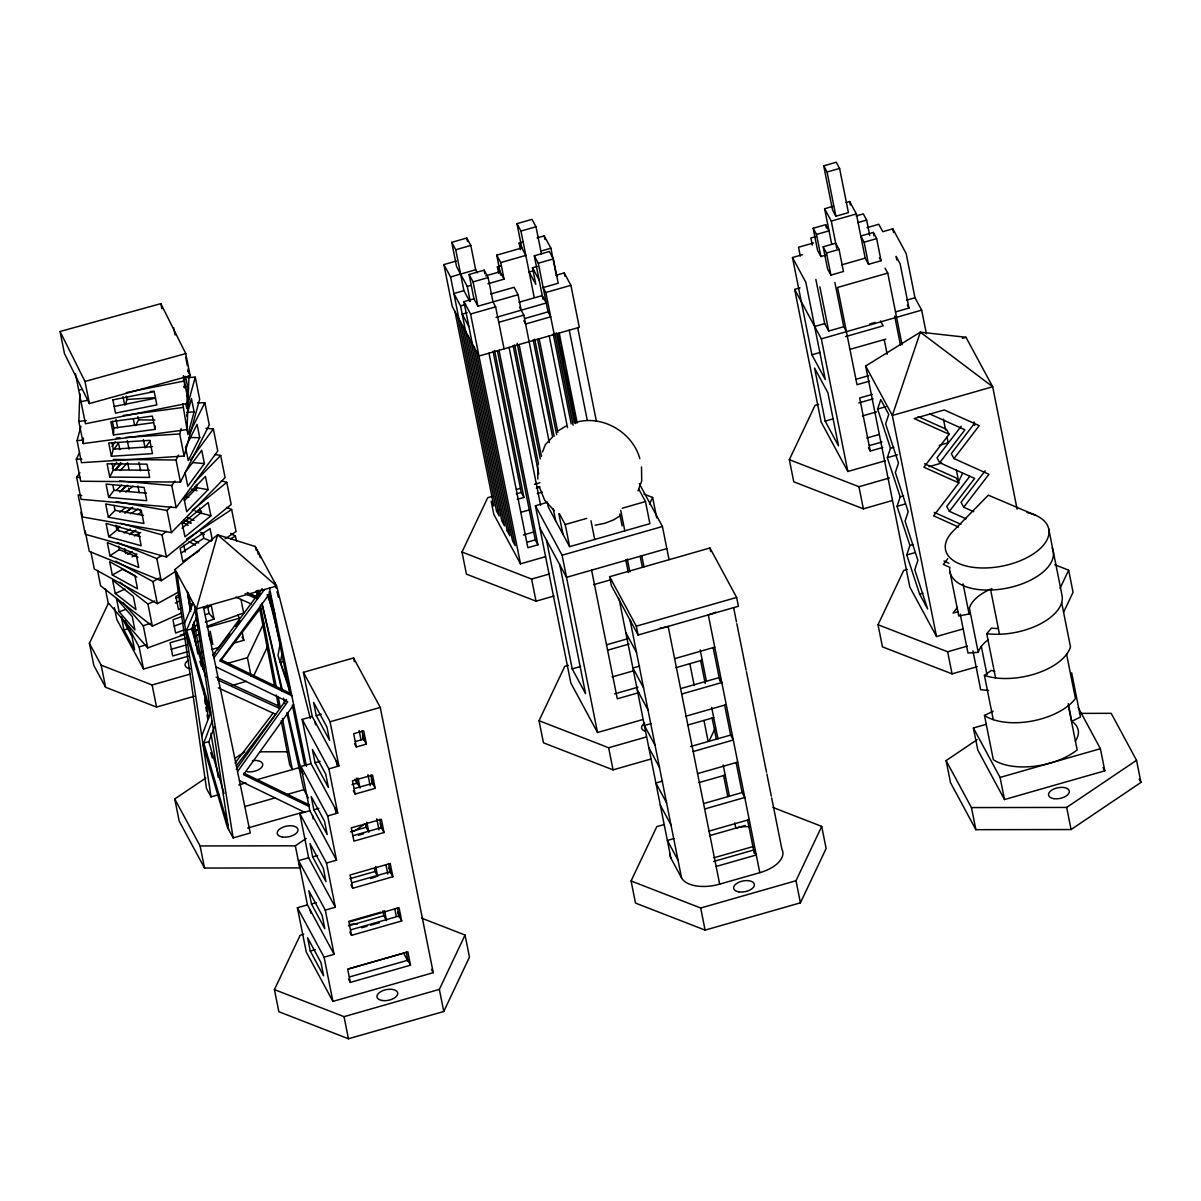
<?xml version="1.0" encoding="UTF-8"?>
<svg xmlns="http://www.w3.org/2000/svg" width="1201" height="1201" viewBox="0 0 1201 1201"><rect width="100%" height="100%" fill="white"/><g stroke="black" fill="none" stroke-linecap="round" stroke-linejoin="round"><path stroke-width="1.5" d="M188.992 375.988L187.056 429.598L83.259 443.574L78.831 421.476L79.836 393.748M83.259 443.574L83.454 438.035M155.154 425.905L155.034 429.373L113.51 434.957L113.765 428.036L112.429 421.401M186.68 416.086L191.469 398.612L194.112 411.868L187.896 434.597L182.762 403.791M183.573 381.618L183.768 376.063M184.384 387.878L184.789 376.799M185.585 376.408L187.566 386.362L186.771 408.535L185.78 403.566M280.449 641.889L278.001 655.536L290.177 692.331M289.801 688.683L280.418 662.382L282.25 652.128M187.776 377.624L195.253 377.144L199.666 399.257L184.128 456.065L81.473 462.685L77.059 440.572L80.947 426.37M111.393 456.275L108.736 443.004L149.795 440.362L152.452 453.633L111.393 456.275L113.329 449.174L112.008 442.538M125.474 404.797L126.931 399.468L126.27 396.15M184.128 456.065L179.715 433.951L181.171 428.622M186.996 407.319L195.253 377.144M877.616 409.061L880.768 399.588L888.77 414.42L885.617 423.908L898.483 463.061L895.345 472.533L908.196 511.686L905.059 521.174L917.924 560.327L914.772 569.799L927.637 608.952L919.636 594.12L906.77 554.967L909.923 545.479L897.057 506.327L900.195 496.854L887.329 457.701L890.481 448.213L877.616 409.061L885.978 406.674M638.031 490.849L641.709 480.955L641.514 466.994M201.753 736.033L210.07 714.22L185.915 632.206M227.92 824.997L203.765 742.984L212.082 721.17M224.032 793.426L208.809 741.723L214.574 726.62M542.552 451.906L545.314 444.67L551.905 437.674M184.549 623.259L193.121 603.067M210.715 712.223L186.575 630.21L195.132 610.003M205.791 677.094L191.62 628.949L196.619 617.164M194.292 696.265L156.535 707.074L105.613 687.287L93.828 665.444L89.399 643.346L108.21 603.593M251.159 676.388L247.421 657.683L263.785 623.109M253.396 676.493L267.418 646.859M554.006 596.026L536.036 601.176L466.423 574.138L462.01 552.025L487.711 497.694L493.101 496.148M421.551 918.134L465.057 935.039L469.471 957.137L443.77 1011.482L348.455 1038.76L278.857 1011.722L274.428 989.609L300.145 935.279L303.733 934.258M650.837 759.047L613.065 769.856L543.452 742.818L539.039 720.705L564.74 666.375L568.343 665.354M649.516 504.03L652.623 497.454L643.931 494.076M443.77 1011.482L439.356 989.369L465.057 935.039M892.148 500.592L863.369 508.834L793.771 481.796L789.342 459.683L815.044 405.353L818.647 404.317M772.979 807.462L821.709 826.393L826.123 848.491L800.421 902.822L705.107 930.114L635.509 903.077L631.08 880.964L656.797 826.633L663.988 824.577M709.16 740.912L715.436 727.671M977.224 666.675L952.048 673.881L882.435 646.844L878.021 624.73L903.722 570.4L907.325 569.364M962.602 473.269L958.683 481.541L956.311 469.636M800.421 902.822L796.008 880.723L821.709 826.393M1060.078 588.265L1068.65 570.16L1054.718 564.74M1063.711 612.015L1073.063 592.258L1068.65 570.16M197.459 402.74L204.846 402.8L209.259 424.899L180.465 482.096L80.722 481.241L76.294 459.142L79.596 452.597M109.756 477.082L107.099 463.811L147.002 464.156L149.66 477.413L109.756 477.082L113.359 469.921L112.038 463.301M135.683 425.604L138.565 419.885L137.89 416.567M180.465 482.096L176.037 459.983L178.514 455.089M189.203 433.846L204.846 402.8M199.741 437.644L188.212 460.508L185.57 447.252L197.084 424.373L199.741 437.644L189.052 437.554M236.252 769.286L286.454 699.417M237.543 771.582L287.745 701.714L215.835 666.795M293.705 704.792L243.503 774.66L308.732 806.321M205.881 428.277L213.343 428.937L217.756 451.036L176.187 507.633L81.052 499.316L76.639 477.217L79.927 472.744M112.008 446.307L115.236 441.908M114.08 449.099L118.509 443.064L119.845 449.699M112.293 468.39L116.737 462.355M115.341 469.861L120.716 462.55M108.706 497.394L106.063 484.123L144.105 487.456L146.762 500.712L108.706 497.394L113.9 490.323L112.909 485.339M150.29 440.797L145.081 447.883L143.429 439.581M176.187 507.633L171.758 485.519L175.046 481.046M190.358 460.208L213.343 428.937M184.744 473.119L201.753 450.33L204.395 463.601L187.776 486.225L185.119 472.969M212.667 655.476L262.103 588.7M213.958 657.758L264.49 589.511M270.45 592.603L219.918 660.85L291.828 695.754L290.537 693.457L220.293 659.364M202.984 668.927L205.221 665.985M213.042 655.701L215.279 652.759M217.516 649.831L229.826 633.663M235.411 626.322L239.885 620.452M220.263 661.241L260.512 608.352M235.066 763.07L273.092 713.124M236.432 765.713L275.569 714.295L218.357 687.888M918.164 416.612L946.463 429.327L949.12 434.267L923.884 467.204L958.848 482.907L933.597 515.83L958.578 527.044M961.16 426.265L937.02 457.761L939.692 462.715L974.642 478.403L949.406 511.341L966.054 518.817M939.692 462.715L964.928 429.778L929.964 414.075M974.356 423.563L951.312 453.633L953.984 458.587L988.948 474.29L963.697 507.212L973.696 511.701M953.984 458.587L979.22 425.649L944.271 409.946L914.171 418.564L949.12 434.267M969.777 476.332L946.733 506.402L949.406 511.341M985.18 470.777L961.04 502.273L963.697 507.212M947.709 558.735L943.325 564.47L949.976 567.457M957.422 607.376L953.039 613.095L958.353 611.579M995.584 677.904L986.742 633.693L991.471 628.093A42.125 21.753 -11.3 0 0 998.391 628.573M115.431 469.981L121.917 463.331M120.115 470.507L127.681 462.745L129.002 469.366M116.452 490.248L121.496 485.069M119.845 492.095L126.33 485.444M108.345 517.256L105.688 503.985L141.253 510.23L143.895 523.501L108.345 517.256L115.056 510.365L114.05 505.396M81.773 495.518L78.14 494.872L82.569 516.985L171.443 532.598L167.029 510.5L170.962 506.477M194.502 482.322L220.669 455.479L215.219 454.518M184.384 500.667L196.994 487.711L196.333 484.408M208.103 489.678L186.65 511.671L184.008 498.415L205.461 476.407L208.103 489.678L196.994 487.711M171.443 532.598L225.082 477.593L220.669 455.479M219.378 794.507L211.031 796.894L206.467 788.457L175.001 569.469L217.636 534.775L255.258 546.485L276.605 586.043L310.353 718.483M120.55 491.104L127.681 485.309M125.73 492.035L132.921 486.21M119.74 512.302L125.489 507.633M124.964 513.202L132.11 507.423M108.736 536.697L141.193 545.764L138.535 532.493L106.093 523.426L108.736 536.697L116.842 530.121L140.277 536.682M120.535 523.291L162 534.88L166.308 531.367M192.22 510.365L226.779 482.367L231.192 504.465L166.414 556.979L85.286 534.31L80.872 512.211M182.312 523.546L208.223 502.543L210.881 515.799L184.969 536.802L181.861 521.925L188.167 525.392M182.027 528.14L200.732 512.962L210.881 515.799M993.257 719.639L984.43 675.427L991.38 670.338A42.125 21.753 -11.3 0 0 994.743 671.299M306.195 838.463L295.326 845.804L299.74 867.903L204.53 868.053L179.174 821.064L174.761 798.965L205.806 778.008M235.306 758.116L244.629 751.841M354.085 831.257L364.954 823.931M1079.444 713.379L1111.18 713.319L1136.536 760.308L1140.95 782.421L1071.082 829.546L975.873 829.681L950.516 782.692L946.103 760.593L977.149 739.651M946.103 760.593L971.444 807.582L1066.668 807.432L1136.536 760.308M125.009 512.482L132.801 507.362M130.639 513.803L138.115 508.879M116.812 528.305L119.8 526.338M137.755 514.553L140.742 512.587L140.082 509.269M124.303 532.959L130.293 529.025M129.438 534.595L135.668 530.497M109.967 555.763L138.761 567.488L136.118 554.231L107.324 542.492L109.967 555.763L119.319 549.623L137.95 557.219M117.413 542.552L156.821 558.6L161.504 555.538M186.44 539.174L231.628 509.509L236.057 531.608L225.142 538.769M181.291 552.985L203.735 538.258L211.226 541.306M199.261 550.764L182.807 561.558L180.15 548.302L210.07 528.65L212.397 540.255M85.181 530.977L89.264 551.379L161.234 580.714L175.271 571.511M558.855 430.453L565.971 426.04M620.512 515.589L613.396 520.003L604.673 523.321L595.171 525.212M963.382 628.844L936.51 636.53L909.833 587.079L865.651 366.02L920.326 332.167L965.979 337.286L992.672 386.752L1017.127 509.149M130.879 532.974L135.758 530.287M134.407 535.931L140.682 532.478M127.621 554.397L132.335 551.799M132.035 556.874L136.914 554.186M112.339 574.979L137.56 588.85L134.902 575.594L109.696 561.708L112.339 574.979L122.652 569.289L136.839 577.096M115.761 561.122L152.932 581.584L159.403 578.011M230.562 538.784L235.426 536.111L236.447 541.216M90.916 551.98L94.309 568.989L157.361 603.683L178.379 592.093M1068.35 705.693L1077.177 749.904A52.649 27.203 -11.3 0 1 993.317 759.648L984.475 715.436L993.197 711.172M115.266 593.489L135.953 609.628L133.311 596.372L112.609 580.233L115.266 593.489L124.904 589.151M119.86 582.155L147.948 604.043L154.734 600.98M179.099 594.825L175.826 596.296L178.484 609.568L181.756 608.096M175.286 603.052L180.195 600.83M189.938 604.403L193.211 602.932M97.566 570.505L100.614 585.818L152.362 626.156L181.231 613.141M119.124 611.804L134.947 629.924L132.29 616.653L116.467 598.533L119.124 611.804L125.985 609.312M122.892 602.497L143.279 625.811L150.26 623.274M181.681 616.578L172.959 619.761L175.601 633.017L184.323 629.849M204.365 608.322L211.346 605.784L214.003 619.055L205.266 622.223M174.145 626.096L182.882 622.914M205.566 614.657L209.049 613.381L214.003 619.055M194.802 626.036L198.285 624.76M105.418 589.03L108.135 602.647L147.693 647.924L186.08 633.948M194.817 630.78L198.3 629.504M207.022 626.322L243.683 612.99L240.966 599.389M280.418 662.382L283.736 661.301M470.252 301.346L467.264 286.439L456.59 266.652L451.741 242.332L466.784 238.023L470.792 245.439L475.656 269.76L477.322 272.852M500.697 275.059L496.734 255.152L521.804 247.976L516.955 223.656L531.998 219.348L536.006 226.764L541.531 254.402M451.741 242.332L455.734 249.748L470.792 245.439M516.955 223.656L520.949 231.072L536.006 226.764M555.868 275.329L564.23 272.942L570.91 285.313L579.302 327.303L478.974 356.036L452.282 306.57L443.89 264.58L456.44 260.992M520.468 249.658L519.147 243.037L522.72 242.001M537.057 237.903L544.218 235.846L550.899 248.217L555.868 273.077L557.534 276.17M823.706 165.828L836.256 162.24L839.589 168.425L848.416 212.637L835.881 216.225L832.548 210.04L823.706 165.828L827.054 172.013L835.881 216.225M443.89 264.58L450.57 276.936L475.656 269.76M496.734 255.152L500.727 262.584L525.813 255.393L519.147 243.037M540.855 251.084L550.899 248.217M521.159 310.203L518.081 294.725L477.938 306.21L473.945 298.794L469.081 274.474L484.138 270.165L488.131 277.581L492.995 301.901L495.653 306.856L504.06 348.845M542.957 299.139L534.295 255.813L549.337 251.504L553.346 258.921L558.21 283.241L543.152 287.549L545.824 292.489L554.216 334.494M827.054 172.013L839.589 168.425M498.7 273.423L497.379 266.787L500.952 265.766M485.714 275.84L500.036 271.741M469.081 274.474L473.089 281.89L488.131 277.581M534.295 255.813L538.303 263.229L553.346 258.921M467.264 286.439L470.612 285.478M534.145 270.54L529.131 271.981L535.796 284.337L532.478 267.763L537.493 266.322M469.756 301.466L463.916 290.642L453.873 293.524L460.553 305.88L504.495 525.843L501.838 520.889L462.955 326.357M487.921 283.766L504.045 279.157L500.727 262.584M472.293 343.666L463.901 301.661L473.945 298.794M490.789 293.975L514.073 287.309L518.081 294.725M460.553 305.88L465.568 304.454M831.753 244.449L824.607 208.749L833.569 206.182M846.105 202.594L849.692 201.558L856.358 213.928L865.2 258.14L868.533 264.325L881.069 260.722L876.655 238.624L873.322 232.439L860.787 236.027L864.12 242.212L868.533 264.325M467.219 312.74L462.205 314.167L468.87 326.537M463.901 301.661L470.582 314.031L495.653 306.856M545.824 292.489L570.91 285.313M518.952 302.262L542.251 295.596L546.245 303.012L496.088 317.379M824.607 208.749L831.287 221.104L856.358 213.928M813.152 228.265L825.688 224.662L829.02 230.847L816.485 234.435L813.152 228.265L817.566 250.363L820.899 256.549L826.273 255.002M856.148 215.94L863.309 213.898L866.657 220.083L869.704 235.381M498.745 322.318L523.831 315.142L549.307 442.614M857.694 222.635L866.657 220.083M524.732 318.52L548.016 311.855L550.689 316.809L525.603 323.985L523.816 320.682M816.275 236.462L810.9 237.993L812.311 245.079M813.572 242.947L798.515 247.256L800.286 256.098M867.077 227.62L878.772 224.272L882.78 231.688L892.808 228.821L906.154 253.546L914.982 297.758L921.662 310.128L926.376 333.743M823.15 246.805L835.701 243.218L839.034 249.388L843.447 271.501L830.912 275.089L827.579 268.904L823.15 246.805L826.498 252.991L830.912 275.089M792.48 257.539L805.826 282.28L825.267 379.546L811.921 354.805L792.48 257.539L802.523 254.672M826.498 252.991L839.034 249.388M864.12 242.212L876.655 238.624M841.901 264.805L865.2 258.14M885.452 460.719L847.831 471.483L821.154 422.031L794.657 289.396L800.031 287.85M902.056 344.747L887.749 273.092L837.577 287.459L857.019 384.725L869.554 381.137M814.668 326.492L824.697 323.609L828.69 331.026L843.748 326.717L846.42 331.671M906.635 300.16L914.982 297.758M895.586 311.885L908.962 308.056L900.119 263.845L896.126 256.413L896.832 259.956M869.749 323.985L875.124 322.438M794.657 289.396L821.334 338.847L921.662 310.128M845.549 336.625L883.17 325.846L880.498 320.907M811.921 354.805L820.283 352.418M849.978 349.371L885.813 339.117M962.406 338.322L965.979 337.286M856.133 379.261L868.683 375.673M516.475 489.453L520.078 488.432M534.46 484.303L539.865 482.757M516.25 493.926L521.264 492.485L523.921 497.439L517.241 499.346M536.307 488.176L539.654 487.231M872.211 394.393L859.661 397.981L870.26 451.036L882.81 447.448M537.297 493.611L542.327 492.17M175.691 598.023L179.189 597.032M858.79 402.935L873.127 398.837M457.626 316.464L496.493 510.995L499.841 510.05M825.177 421.131L838.508 445.856L827.909 392.802L814.578 368.076L825.177 421.131L833.539 418.729M642.325 719.684L597.528 732.52L570.85 683.054L535.421 505.771L546.17 502.694M520.784 512.362L529.701 509.809M862.393 415.936L876.655 411.853M123.943 629.97L134.617 649.756L131.96 636.485L121.286 616.713L123.943 629.97L127.531 628.949M468.3 336.25L507.167 530.782L510.515 529.821M523.411 534.985L534.115 531.908M559.381 513.728L565.221 524.537L586.719 518.382M622.193 508.233L645.477 501.568L649.906 523.666L569.634 546.65L548.287 507.077L547.281 501.988M866.807 438.035L879.297 434.462M124.859 620.527L139.091 646.904L146.252 644.847M180.285 635.104L185.66 633.573M194.622 631.005L198.21 629.985M207.172 627.417L239.419 618.185L237.633 614.882M185.765 638.211L170.062 642.715L172.719 655.971L188.422 651.482M196.243 635.209L199.726 634.218M526.879 542.267L535.241 539.88L537.913 544.819L527.87 547.686L489.002 353.154M869.389 445.586L881.924 441.998M171.127 649.291L186.831 644.802M197.294 641.799L200.792 640.794M890.481 448.213L893.829 447.267M114.44 607.646L116.827 619.551L143.504 669.017L188.287 656.181M199.036 653.104L202.624 652.083M211.586 649.516L218.747 647.474M233.084 643.361L243.833 640.283L242.137 631.786M887.329 457.701L897.372 454.834M454.954 311.524L493.821 506.056L491.164 501.117L493.806 514.373L520.498 563.824L545.569 556.648M939.212 445.331L948.159 442.764L947.079 437.314M535.421 505.771L562.098 555.222L662.427 526.503L669.032 559.561M89.399 643.346L101.184 665.189L152.122 684.975L189.878 674.166M227.65 663.342L247.421 657.683M462.01 552.025L531.608 579.077L549.593 573.928M789.342 459.683L858.955 486.72L889.521 477.968M929.094 466.649L941.674 463.046M666.855 548.602L566.527 577.336L539.834 527.87M609.628 576.72L709.956 547.986L736.633 597.437L738.405 606.28L638.076 635.014L611.384 585.563L609.628 576.72L636.305 626.171L638.076 635.014M232.063 685.456L246.445 681.327M593.579 584.707L611.564 579.558M900.195 496.854L903.542 495.893M312.23 716.532L302.202 719.414L328.879 768.865L338.907 765.998L312.23 716.532L303.403 672.32L353.559 657.968L380.252 707.419L433.246 972.69L332.917 1001.409L306.24 951.958L297.413 907.746L307.441 904.878L334.118 954.33L324.09 957.197L297.413 907.746M897.057 506.327L905.419 503.94M909.923 545.479L913.255 544.533M316.253 715.631L329.599 740.371L326.942 727.1L313.596 702.375L316.253 715.631L321.267 714.205M636.305 626.171L736.633 597.437M906.77 554.967L915.132 552.565M303.403 672.32L330.08 721.786L380.252 707.419M606.76 644.727L628.258 638.572M607.631 650.191L629.129 644.036M546.515 540.24L572.216 668.897L580.578 666.495M355.331 741.557L363.693 739.17L366.365 744.11L356.337 746.977L354.55 743.689M639.593 666.12L632.912 668.041L643.586 687.813M674.617 658.673L714.745 647.174M612.09 676.959L633.482 670.834M301.001 766.493L311.029 763.626L337.721 813.077L327.678 815.944L301.001 766.493L309.843 810.705L336.52 860.156L326.492 863.039L299.8 813.572L309.843 810.705M315.052 762.725L328.398 787.451L325.741 774.18L312.41 749.454L315.052 762.725L320.066 761.284M238.789 784.914L245.92 782.872M256.624 779.794L299.439 767.544L302.997 774.135M919.636 594.12L922.984 593.159M676.043 667.636L702.225 660.145M614.642 693.863L637.926 687.197M638.812 692.647L617.314 698.802L591.598 570.145M244.989 806.502L275.314 797.824M287.805 794.251L303.853 789.658L308.297 797.899M680.757 688.593L719.144 677.604L721.816 682.543L681.688 694.043M352.043 784.598L357.343 783.082L360.015 788.021L358.033 778.083M354.13 788.652L372.535 783.382L375.192 788.321L355.136 794.071L353.349 790.768M247.646 828.044L304.724 811.711M313.851 809.804L327.197 834.53L324.54 821.274L311.209 796.548L313.851 809.804L318.865 808.363M203.104 744.98L227.259 826.994L233.144 837.908L250.273 832.999L203.434 607M651.077 723.602L644.397 725.509L655.07 745.296M686.101 716.141L726.23 704.657M539.039 720.705L608.652 747.758L646.408 736.949M687.527 725.119L713.709 717.613M878.021 624.73L947.634 651.768L967.405 646.108M350.482 831.783L366.185 827.294L368.857 832.233L366.86 822.295M353.034 835.701L381.363 827.594L384.035 832.533L353.935 841.15L351.277 827.894L381.378 819.277L384.035 832.533M358.378 835.235L363.618 833.734M690.5 746.572L730.628 735.072L733.301 740.026L693.172 751.511M298.599 860.667L308.642 857.784L335.319 907.25L325.291 910.118L298.599 860.667L307.441 904.878M312.65 856.883L325.996 881.624L323.354 868.353L310.008 843.627L312.65 856.883L317.68 855.457M662.562 781.07L655.881 782.992L666.555 802.763M697.586 773.624L737.714 762.125M349.941 878.682L375.012 871.506L377.684 876.445L375.703 866.506M699.012 782.587L725.194 775.095M351.818 882.795L390.205 871.806L392.862 876.745L352.734 888.245L350.962 884.942M370.524 878.501L375.898 876.955M311.464 903.978L324.795 928.703L322.153 915.432L308.807 890.707L311.464 903.978L316.479 902.536M703.726 803.544L742.113 792.555L744.785 797.494L704.657 808.994M1078.168 707.494L1100.401 748.703L1104.815 770.817L1004.486 799.536L977.809 750.085L973.395 727.986L985.931 724.383M348.695 921.377L381.062 912.114M348.44 925.851L383.855 915.717L386.527 920.657L384.53 910.718M350.662 929.859L399.032 916.018L401.704 920.957L351.533 935.324L349.761 932.021M361.741 927.757L367.041 926.241M370.584 925.22L379.441 922.683M674.046 838.553L667.366 840.46L678.04 860.246M709.07 831.092L749.199 819.607M709.476 835.686L745.16 825.462M310.263 951.057L323.594 975.782L320.952 962.526L307.606 937.801L310.263 951.057L315.278 949.631M713.904 857.784L753.132 846.555M973.395 727.986L1000.073 777.437L1100.401 748.703M713.469 861.522L753.597 850.023L756.27 854.977L716.141 866.461M348.335 968.982L403.626 953.159L408.07 961.4M349.446 976.953L407.86 960.23L410.532 965.169L350.332 982.403L348.56 979.115M669.858 854.016A31.586 16.319 -11.3 0 0 670.894 858.145L681.567 877.931A31.586 16.319 -11.3 0 0 719.669 884.146L759.798 872.662A31.586 16.319 -11.3 0 0 781.896 849.212L771.658 797.914M631.08 880.964L700.693 908.016L796.008 880.723M274.428 989.609L344.041 1016.662L439.356 989.369M60.05 331.491L160.829 303.643L185.75 353.589L190.178 375.688L89.399 403.551L64.464 353.604L60.05 331.491L84.971 381.453L89.399 403.551M84.971 381.453L185.75 353.589M186.575 630.21L191.62 628.949M203.765 742.984L208.809 741.723M78.696 390.055L81.923 389.409M81.022 401.629L88.258 400.188M126.315 392.592L184.278 381.002M112.879 399.873L154.193 391.616L156.836 404.872L115.536 413.129L112.879 399.828M114.2 406.463L155.499 398.207M574.694 422.722C601.596 414.075 632.462 431.79 639.848 458.662M991.906 588.625A42.125 21.753 -11.3 0 0 969.087 613.966L958.758 616.023L949.931 571.811M183.858 386.857L187.566 386.362M78.831 421.476L86.247 420.47M123.313 415.486L182.627 407.499M113.765 428.036L153.473 422.677M150.335 391.496L154.058 391.256M126.931 399.468L154.929 397.666M186.786 412.348L194.112 411.868M77.059 440.572L82.659 440.212M116.257 438.05L119.995 437.81M125.58 437.449L179.715 433.951M113.329 449.174L152.527 446.652M988.438 639.578A42.125 21.753 -11.3 0 0 978.23 652.368L967.976 652.984L960.2 614.071M259.566 751.811L287.564 751.766M174.761 798.965L200.102 845.939L295.326 845.804M138.565 419.885L154.884 420.035M76.294 459.142L81.848 459.187M113.239 459.443L176.037 459.983M113.359 469.921L149.63 470.237M192.505 462.55L204.395 463.601M76.639 477.217L80.362 477.533M119.545 480.955L171.758 485.519M113.9 490.323L146.522 493.161M988.588 690.47L980.692 689.734L972.915 650.822M116.242 501.568L167.029 510.5M115.056 510.365L143.489 515.364M221.374 480.85L226.779 482.367M191.544 489.212L196.964 490.729M185.254 496.283L188.857 497.289M248.772 593.879L257.464 597.272M226.494 507.407L231.628 509.509M198.18 509.885L201.573 511.266M194.952 510.8L201.723 513.563M187.296 517.631L194.067 520.393M183.963 520.333L190.719 523.081M1035.787 515.364L988.303 495.172L952.243 532.058A52.649 27.203 -11.3 0 0 969.777 566.797A52.649 27.203 -11.3 0 0 1040.426 548.347A52.649 27.203 -11.3 0 0 1027.08 512.512M247.196 592.513L257.494 597.062M245.124 593.639L257.134 598.954M235.786 597.122L251.234 603.953M924.545 463.751L956.176 477.953L958.848 482.907M934.273 512.392L960.905 524.342M943.986 561.017L948.97 563.254M216.12 677.154L278.392 705.888L279.758 708.545L217.501 679.811M243.878 773.174L309.107 804.835M239.419 780.62L304.649 812.281M230.577 533.439L235.426 536.111M186.245 520.408L191.139 523.096M200.777 532.343L203.93 534.07M201.122 532.974L204.275 534.715M192.4 539.534L198.69 543.002M189.037 541.621L195.553 545.209M554.292 510.62L544.699 500.337L539.519 487.381M907.356 305.084L908.962 308.056M879.402 257.645L881.069 260.722M885.077 268.153L887.749 273.092M1139.209 779.179L1140.95 782.421M1103.043 767.514L1104.815 770.817M865.651 366.02L892.343 415.471L936.51 636.53M868.488 447.748L870.26 451.036M532.478 267.763L539.159 280.118M639.307 483.643L662.427 526.503M638.812 489.197L645.477 501.568M519.568 307.231L523.831 315.142M497.379 266.787L504.045 279.157M625.841 632.672L636.515 652.443M637.326 690.14L648 709.926M648.81 747.622L659.484 767.394M660.295 805.09L670.969 824.877M496.493 510.995L499.166 515.95L460.298 321.418M507.167 530.782L509.84 535.736L470.972 341.189M572.216 668.897L585.563 693.623L559.846 564.965M364.353 738.39L362.567 735.102L363.558 740.071M373.181 782.602L371.409 779.314L372.4 784.283M354.7 779.239L357.328 784.088M390.85 871.025L389.079 867.738L390.07 872.707M431.474 969.387L433.246 972.69M399.678 915.237L397.906 911.949L398.897 916.918M242.047 636.995L243.833 640.283M175.001 569.469L196.348 609.027L233.144 837.908M209.514 638.301L212.847 644.487L210.205 631.216M187.686 370.704L190.178 375.688M258.485 552.46L260.377 557.729M268.033 594.495L274.338 612.075M267.147 594.63L274.729 615.723M199.891 661.256L201.468 666.615M210.791 752.637L212.352 757.981M274.714 582.56L276.08 588.01M276.981 591.643L278.332 597.092M257.149 549.983L258.23 554.337M268.889 597.257L280.644 644.532M255.258 546.485L256.143 550.133M272.852 606.475L274.594 613.771L272.747 606.49M259.026 590.337L259.881 594M262.013 603.127L282.52 690.725M287.655 712.628L301.316 771.042M258.846 590.367L259.671 594.03M262.193 604.989L281.86 690.83M283.526 698.141L284.787 703.621M286.874 712.748L303.853 789.658M269.504 588.085L306.45 766.313M269.129 591.883L290.087 694.118M292.338 705.077L304.694 765.322M1048.773 529.071L1062.029 595.396A52.649 27.203 -11.3 0 1 1039.721 624.22A52.649 27.203 -11.3 0 1 986.742 633.693M1061.654 602.647L1070.481 646.859A52.649 27.203 -11.3 0 1 1036.463 673.446A52.649 27.203 -11.3 0 1 984.43 675.427M1071.652 672.83L1080.48 717.042L1071.772 721.306L1068.229 703.621M1066.608 654.32L1075.45 698.532A52.649 27.203 -11.3 0 1 1032.034 721.065A52.649 27.203 -11.3 0 1 984.475 715.436M1066.668 807.432L1071.082 829.546M973.951 421.836L974.687 425.499M990.675 590.051L999.502 634.263M943.446 419.134L945.622 430.048M981.322 646.393L986.982 674.692M969.387 608.156L978.23 652.368M892.808 228.821L893.514 232.363M963.082 583.896L969.087 613.966M1000.073 777.437L1004.486 799.536M894.64 316.013L900.495 345.287M873.322 232.439L873.998 235.846M947.634 651.768L952.048 673.881M884.251 339.658L887.164 354.295M971.444 807.582L975.873 829.681M849.692 201.558L850.368 204.966M831.287 221.104L836.722 248.322M825.688 224.662L826.378 228.07M834.905 282.505L843.748 326.717M816.485 234.435L820.899 256.549M819.863 286.814L828.69 331.026M858.955 486.72L863.369 508.834M815.854 279.398L824.697 323.609M821.334 338.847L847.831 471.483M733.616 607.586L736.483 621.938M736.844 623.724L746.121 670.143M746.437 671.719L766.523 772.273M766.884 774.044L771.297 796.158M709.956 547.986L710.662 551.529M759.798 872.662L708.305 614.897A31.586 16.319 -11.3 0 0 715.811 612.165M713.139 647.534L719.834 680.997M724.623 705.017L730.628 735.072M736.108 762.485L742.113 792.555M747.592 819.968L754.303 853.566M700.183 649.936L706.458 681.372M711.668 707.419L717.943 738.84M723.152 764.887L729.427 796.323M734.727 822.85L735.793 828.15A21.063 10.884 -11.3 0 1 749.109 826.693M700.618 660.505L705.212 683.489M712.103 717.973L716.336 739.2M723.587 775.456L727.821 796.683M703.966 720.465L708.035 740.867M689.824 663.628L694.208 685.531M652.623 497.454L656.707 517.856M719.669 884.146L668.161 626.397A31.586 16.319 -11.3 0 1 660.1 628.123M641.769 555.778L643.976 566.812M640.193 556.348L642.4 567.382M700.693 908.016L705.107 930.114M620.737 510.44L624.82 530.842M619.776 513.998L622.148 525.903M627.297 559.065L629.879 571.931M625.736 559.636L628.303 572.502M577.726 327.873L596.432 421.461M564.23 272.942L564.905 276.26M681.567 877.931L630.06 620.181A31.586 16.319 -11.3 0 0 631.366 622.043M569.259 330.185L587.229 420.11M670.894 858.145L619.386 600.395A31.586 16.319 -11.3 0 1 618.605 598.383M544.218 235.846L544.954 239.509M559.231 333.052L577.201 422.977M558.285 334.103L560.116 343.276M560.852 346.954L563.794 361.636M565.626 370.809L568.553 385.491M569.289 389.154L573.327 409.346M574.063 413.009L575.895 422.197M557.669 333.608L575.639 423.533M556.348 332.827L574.318 422.752M554.787 333.383L573.117 425.154M590.982 520.769L594.72 539.474M553.226 333.953L571.181 423.878M538.303 263.229L548.016 311.855M549.202 335.92L567.533 427.691M520.949 231.072L534.205 297.398M539.174 338.802L557.865 432.39M537.598 339.358L556.663 434.792M534.715 339.132L554.156 436.398M533.154 339.688L552.595 436.954M565.221 524.537L569.634 546.65M608.652 747.758L613.065 769.856M558.885 513.878L562.969 534.28M553.241 508.774L555.628 520.679M562.098 555.222L597.528 732.52M519.102 344.537L541.471 456.485M517.166 343.261L540.27 458.887M514.659 344.882L538.498 464.171M513.082 345.438L538.754 473.9M509.074 347.419L540.6 505.246M484.138 270.165L484.829 273.648M499.031 350.287L537.913 544.819M497.469 350.842L535.241 539.88M494.587 350.617L523.921 497.439M493.026 351.187L521.264 492.485M466.784 238.023L467.474 241.491M473.089 281.89L477.938 306.21M531.608 579.077L536.036 601.176M470.582 314.031L520.498 563.824M476.302 351.082L515.169 545.614L512.512 540.675L473.629 346.143M455.734 249.748L463.916 290.642M450.57 276.936L458.962 318.941M353.559 657.968L354.295 661.616M366.365 744.11L363.708 730.854L353.679 733.721L356.337 746.977M375.192 788.321L372.55 775.065L352.478 780.8L355.136 794.071M392.862 876.745L390.22 863.489L350.091 874.974L352.734 888.245M401.704 920.957L399.047 907.701L348.89 922.053L351.533 935.324M410.532 965.169L407.89 951.913L347.69 969.147L350.332 982.403M362.041 730.884L363.693 739.17M370.869 775.095L372.535 783.382M379.711 819.307L381.363 827.594M388.539 863.519L390.205 871.806M397.381 907.731L399.032 916.018M406.208 951.943L407.86 960.23M380.237 823.526L381.227 828.495M359.144 730.553L360.976 739.741M367.956 774.69L370.163 785.739M376.784 818.842L378.991 829.876M385.971 864.825L387.803 874.028M394.799 908.977L396.27 916.333M356.352 778.113L357.343 783.082M365.524 823.976L366.185 827.294M374.352 868.188L375.012 871.506M382.864 910.748L383.855 915.717M330.08 721.786L338.907 765.998M336.25 761.044L337.241 766.028M328.879 768.865L337.721 813.077M335.049 808.138L336.04 813.107M314.902 721.486L315.563 724.803M327.678 815.944L336.52 860.156M302.202 719.414L311.029 763.626M326.492 863.039L335.319 907.25M312.5 815.644L313.161 818.962M325.291 910.118L334.118 954.33M344.041 1016.662L348.455 1038.76M299.8 813.572L308.642 857.784M324.09 957.197L332.917 1001.409M310.113 909.818L310.774 913.135M185.66 357.132L187.356 365.644M188.032 369.037L188.722 372.445M173.62 327.663L175.091 335.019M183.288 376.048L188.707 403.101L85.436 423.743L75.438 373.691M160.829 303.643L161.85 308.747M199.741 507.993L200.732 512.962M195.223 486.555L195.883 489.858M202.729 533.274L203.735 538.258M207.398 605.094L209.049 613.381M208.524 633.332L209.184 636.65M183.798 545.179L185.164 551.98M188.182 594.57L188.842 597.888M155.034 429.373L152.377 416.101L110.852 421.701L113.51 434.957M162 534.88L166.414 556.979M133.296 418.744L134.632 425.379M138.911 462.295L140.607 470.792M156.821 558.6L161.234 580.714M122.997 396.615L124.649 404.902M137.905 486.015L139.226 492.65M127.291 440.647L128.987 449.144M152.932 581.584L157.361 603.683M116.002 419.404L117.713 427.901M128.762 488.161L129.423 491.479M200.102 845.939L204.53 868.053M147.948 604.043L152.362 626.156M143.279 625.811L147.693 647.924M124.724 548.632L125.73 553.601M152.122 684.975L156.535 707.074M117.833 525.948L118.824 530.917M115.851 525.152L116.842 530.121M139.091 646.904L143.504 669.017M118.659 546.305L119.319 549.623M101.184 665.189L105.613 687.287M257.509 590.412L258.575 595.891M260.362 605.034L276.35 687.302M278.122 696.445L280.253 707.419M282.385 718.378L292.338 769.571L289.666 764.632L281.229 720.675M188.242 592.874L191.439 609.327M193.931 622.118L203.164 669.663M256.263 590.637L257.66 597.963M259.776 608.952L274.549 685.876M276.305 695.034L278.767 707.854M187.356 591.207L190.719 611.489M192.866 624.4L197.775 653.899M203.284 687.092L208.494 718.423M210.941 733.18L218.297 777.422M187.521 593.069L190.193 609.688M192.851 626.291L195.808 644.742M204.68 700.108L205.266 703.801M205.866 707.479L206.452 711.172M207.052 714.865L207.638 718.558M194.457 605.529L228.595 829.471M176.892 572.967L211.031 796.894M537.658 465.072L537.853 479.034M204.41 664.738A10.524 5.435 -11.3 0 1 202.759 666.12M190.223 668.807A10.524 5.435 -11.3 0 1 188.107 660.43M200.642 657.758A10.524 5.435 -11.3 0 1 202.789 658.313M1072.898 722.131A42.125 21.753 -11.3 0 1 1075.24 741.272M1052.121 547.926A52.649 27.203 -11.3 0 1 1006.888 588.16A52.649 27.203 -11.3 0 1 949.661 568.403M349.461 924.74A10.524 5.435 -11.3 0 1 357.343 924.154M537.042 487.156A10.524 5.435 -11.3 0 1 539.729 486.57M644.607 731.019A10.524 5.435 -11.3 0 1 644.637 723.212M252.39 760.653A10.524 5.435 -11.3 0 1 262.388 766.163A10.524 5.435 -11.3 0 1 247.151 771.703M217.636 534.775L196.348 609.027L276.605 586.043L217.636 534.775M920.326 332.167L892.343 415.471L992.672 386.752L920.326 332.167M271.981 602.827L269.805 593.699L271.891 602.842M1053.712 798.62A10.524 5.435 -11.3 0 0 1069.31 791.594A10.524 5.435 -11.3 0 0 1053.757 789.057A10.524 5.435 -11.3 0 0 1053.712 798.62M382.143 1000.493A10.524 5.435 -11.3 0 0 397.741 993.467A10.524 5.435 -11.3 0 0 382.188 990.93A10.524 5.435 -11.3 0 0 382.143 1000.493M738.795 891.848A10.524 5.435 -11.3 0 0 754.393 884.822A10.524 5.435 -11.3 0 0 738.84 882.285A10.524 5.435 -11.3 0 0 738.795 891.848M282.37 836.992A10.524 5.435 -11.3 0 0 297.968 829.966A10.524 5.435 -11.3 0 0 282.415 827.429A10.524 5.435 -11.3 0 0 282.37 836.992"/></g></svg>
